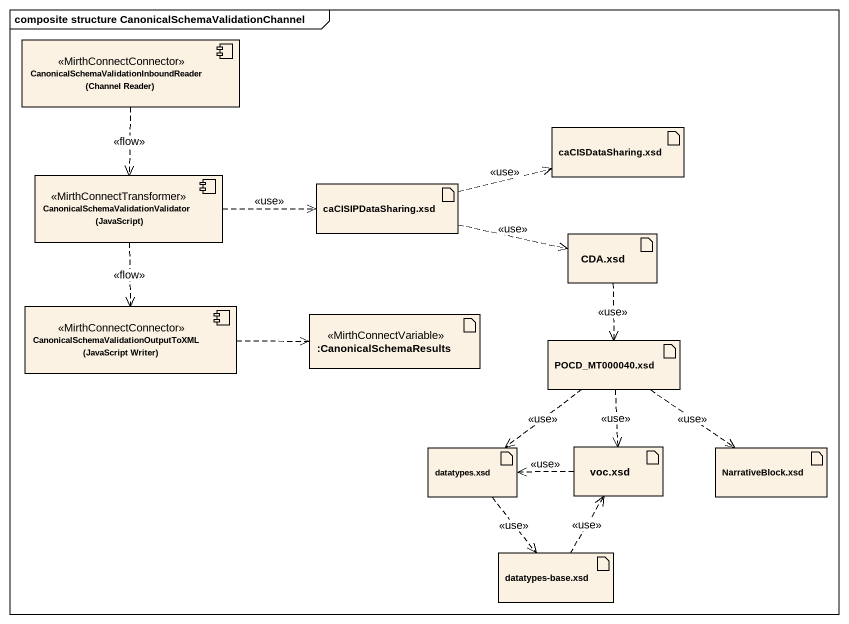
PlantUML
@startuml
mainframe composite structure CanonicalSchemaValidationChannel
component "CanonicalSchemaValidationInboundReader (Channel Reader)" as CanonicalSchemaValidationInb <<MirthConnectConnector>>
artifact "caCISDataSharing.xsd" as caCISDataSharing_xsd
component "CanonicalSchemaValidationValidator (JavaScript)" as CanonicalSchemaValidationVal <<MirthConnectTransformer>>
artifact "caCISIPDataSharing.xsd" as caCISIPDataSharing_xsd
artifact "CDA.xsd" as CDA_xsd
component "CanonicalSchemaValidationOutputToXML (JavaScript Writer)" as CanonicalSchemaValidationOut <<MirthConnectConnector>>
artifact ":CanonicalSchemaResults" as CanonicalSchemaResults <<MirthConnectVariable>>
artifact "POCD_MT000040.xsd" as POCD_MT000040_xsd
artifact "datatypes.xsd" as datatypes_xsd
artifact "voc.xsd" as voc_xsd
artifact "NarrativeBlock.xsd" as NarrativeBlock_xsd
artifact "datatypes-base.xsd" as datatypes_base_xsd
CanonicalSchemaValidationInb ..> CanonicalSchemaValidationVal : <<flow>>
CanonicalSchemaValidationVal .right.> caCISIPDataSharing_xsd : <<use>>
CanonicalSchemaValidationVal ..> CanonicalSchemaValidationOut : <<flow>>
caCISIPDataSharing_xsd .right.> caCISDataSharing_xsd : <<use>>
caCISIPDataSharing_xsd .right.> CDA_xsd : <<use>>
CDA_xsd ..> POCD_MT000040_xsd : <<use>>
CanonicalSchemaValidationOut .right.> CanonicalSchemaResults
POCD_MT000040_xsd ..> datatypes_xsd : <<use>>
POCD_MT000040_xsd ..> voc_xsd : <<use>>
POCD_MT000040_xsd ..> NarrativeBlock_xsd : <<use>>
datatypes_xsd ..> datatypes_base_xsd : <<use>>
voc_xsd .left.> datatypes_xsd : <<use>>
datatypes_base_xsd .up.> voc_xsd : <<use>>
@enduml
